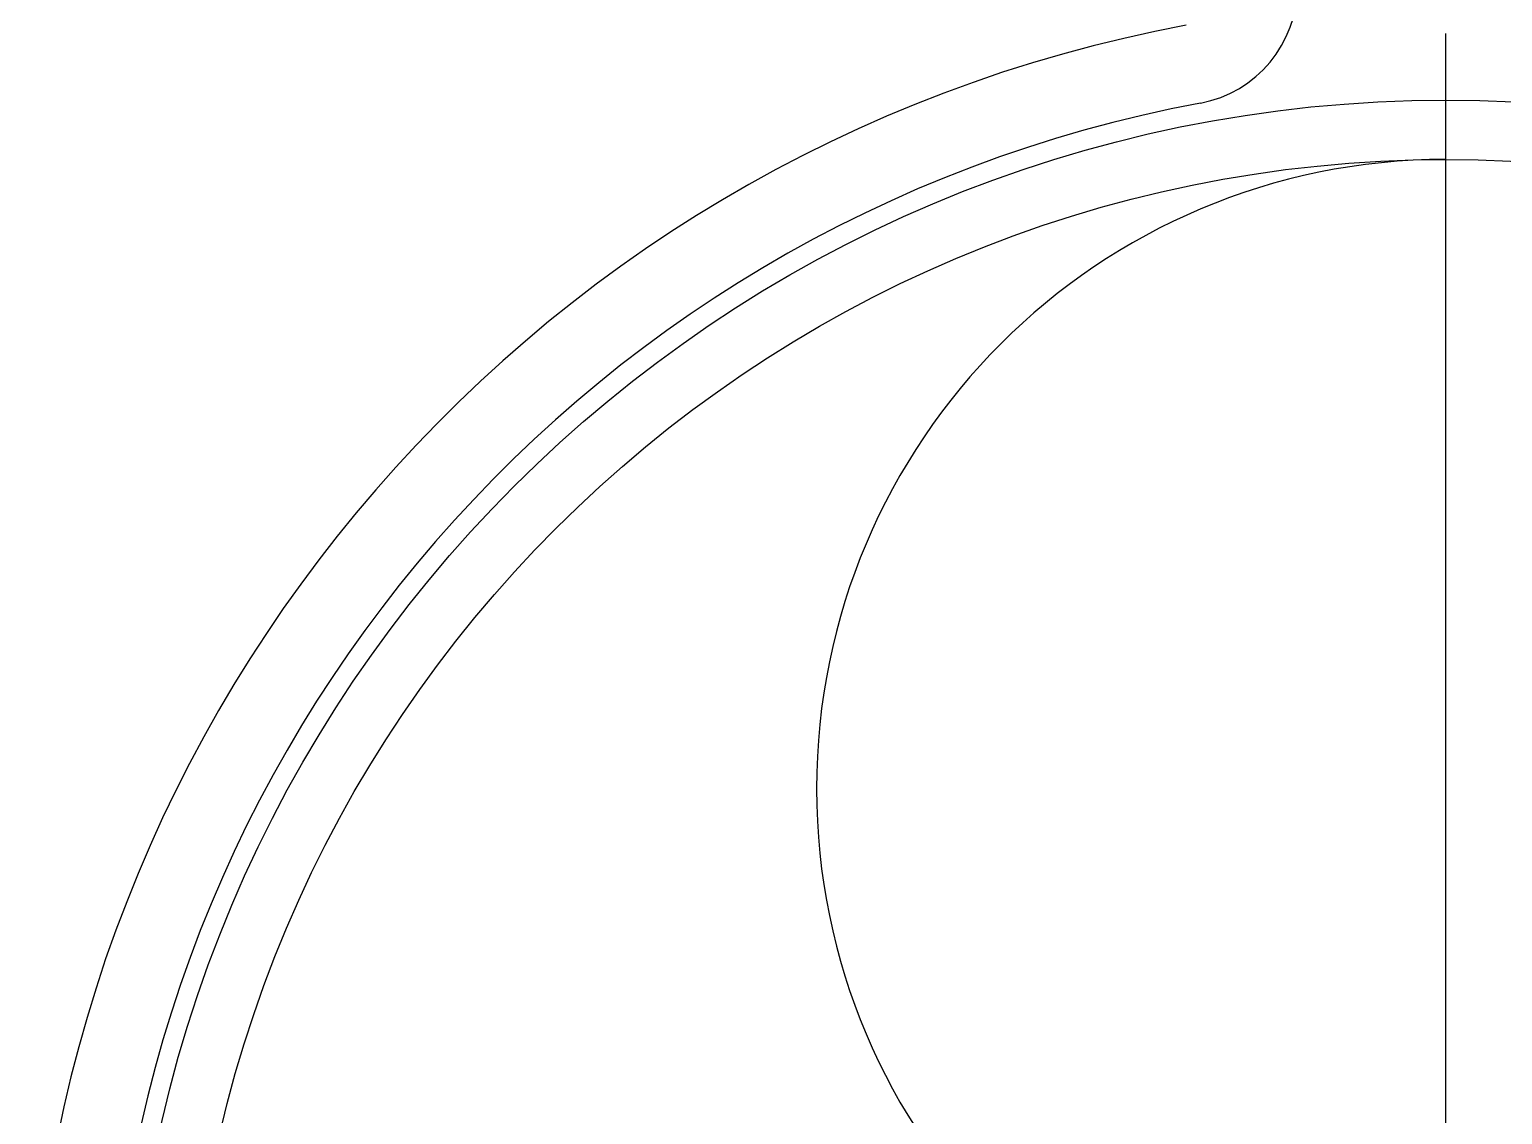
# Model space of a CAD drawing. Header units: inches. Extents: x -1293886 to -986005, y -15154 to 203628.
# Drawn here: x -1240951.1 to -1240781, y 86501.9 to 86627.2 of the extents above; entities that cross this region are included whole.
import ezdxf

# ---------------------------------------------------------------- set-up
doc = ezdxf.new("R2010")
doc.units = ezdxf.units.IN
doc.header["$LTSCALE"] = 100
doc.header["$MEASUREMENT"] = 0
doc.layers.add('W_DIM', color=4, linetype='Continuous')

# ---------------------------------------------------------------- blocks, each defined once
blk = doc.blocks.new('1111')
at = {"layer": 'W_DIM', "color": 7}
blk.add_line((-2280273.18, 1710807.68), (-2280273.18, 1711127.42), dxfattribs=at)
for radius in [152.18, 145.33]:
    blk.add_circle((-2280273.18, 1710967.55), radius, dxfattribs=at)
for centre, radius, start, end in [((-2280304, 1711132.87), 13.7, 280.562, 0), ((-2280273.18, 1710967.55), 163.6, 100.562, 180), ((-2280273.18, 1710967.55), 154.47, 100.562, 180), ((-2280273.18, 1711040.22), 72.67, 90, 270)]:
    blk.add_arc(centre, radius, start, end, dxfattribs=at)

msp = doc.modelspace()

# ---------------------------------------------------------------- block references
at = {"layer": 'W_DIM'}
msp.add_blockref('1111', (1039485.65, -1624500.72), dxfattribs=at)

doc.saveas('drawing.dxf')
